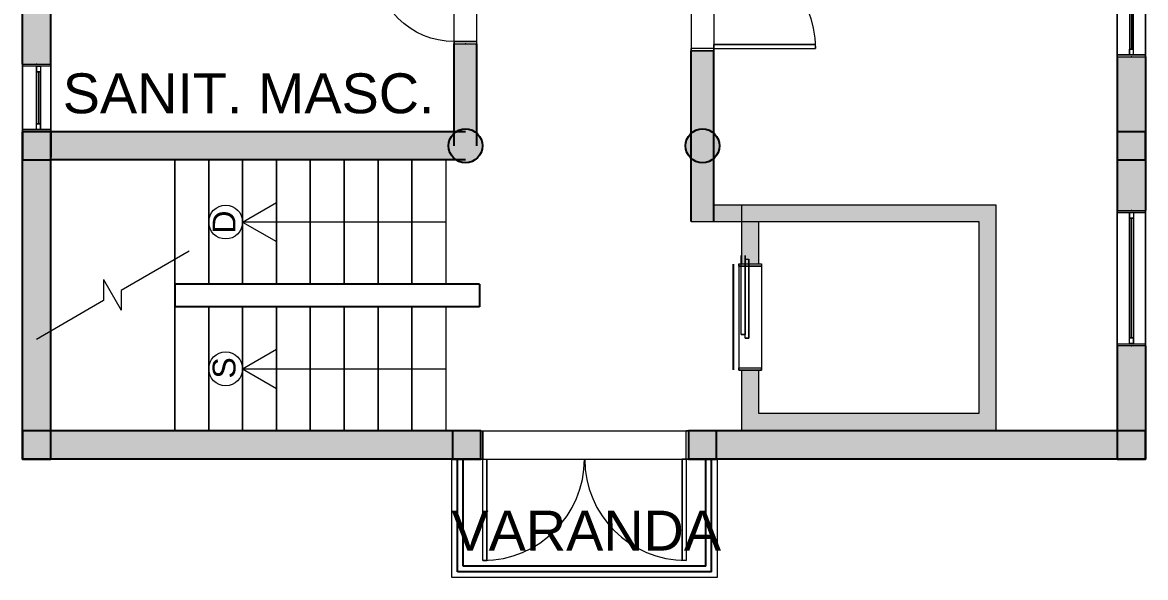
# Model space of a CAD drawing. Header units: metres. Extents: x 512 to 829, y -209 to 245.
# Drawn here: x 666.79 to 676.74, y -105.75 to -100.83 of the extents above; entities that cross this region are included whole.
import ezdxf

# ---------------------------------------------------------------- set-up
doc = ezdxf.new("R2010")
doc.units = ezdxf.units.M
doc.header["$LTSCALE"] = 0.508
doc.set_wipeout_variables(frame=1)
doc.header["$PDSIZE"] = -2
for name, color, linetype, lineweight in [('CONTORNO', 7, 'Continuous', 15), ('COVID-ADESIVO ELEVADOR', 90, 'Continuous', 5), ('None', 7, 'Continuous', 5), ('NãoImprimir', 7, 'Continuous', 5), ('Peitoris', 2, 'Continuous', 5), ('ROTADEF', 253, 'Continuous', 15), ('Telhado-Princ', 7, 'Continuous', 5), ('TEXTO', 7, 'Continuous', 15)]:
    doc.layers.add(name, color=color, linetype=linetype, lineweight=lineweight)
doc.styles.add('Arial', font='arial.ttf')

# ---------------------------------------------------------------- blocks, each defined once
blk = doc.blocks.new('Grupo-6155')
at = {"layer": 'None', "color": 7, "linetype": 'Continuous', "lineweight": 5}
for p, q in [((-0.37, 0.1), (-0.37, -0.1)), ((0.37, 0.1), (0.37, -0.1))]:
    blk.add_line(p, q, dxfattribs=at)
blk = doc.blocks.new('Grupo-6156')
at = {"color": 7, "linetype": 'Continuous', "lineweight": 5}
for points in [[(-0.37, 0.1), (-0.35, 0.1), (-0.35, -0.1), (-0.37, -0.1)], [(0.35, 0.1), (0.37, 0.1), (0.37, -0.1), (0.35, -0.1)]]:
    blk.add_wipeout(points, dxfattribs=at).dxf.layer = 'None'
at = {"layer": 'None', "color": 7, "linetype": 'Continuous', "lineweight": 5}
for points in [[(-0.37, 0.1), (-0.35, 0.1), (-0.35, -0.1), (-0.37, -0.1)], [(0.35, 0.1), (0.37, 0.1), (0.37, -0.1), (0.35, -0.1)]]:
    blk.add_lwpolyline(points, close=True, dxfattribs=at)
blk = doc.blocks.new('Grupo-6157')
at = {"layer": 'None', "color": 7}
blk.add_blockref('Grupo-6155', (0, 0), dxfattribs=at)
blk.add_blockref('Grupo-6156', (0, 0), dxfattribs=at)
at = {"layer": 'None', "color": 7, "linetype": 'Continuous', "lineweight": 5}
for p, q in [((-0.37, 0.1), (-0.35, 0.1)), ((-0.35, 0.1), (-0.35, -0.1)), ((0.37, 0.1), (0.35, 0.1)), ((0.35, 0.1), (0.35, -0.1)), ((-0.37, -0.1), (-0.35, -0.1)), ((0.37, -0.1), (0.35, -0.1))]:
    blk.add_line(p, q, dxfattribs=at)
blk = doc.blocks.new('Grupo-6158')
at = {"layer": 'None', "color": 7, "linetype": 'Continuous', "lineweight": 5}
blk.add_arc((-0.35, 0.1), 0.7, 0, 90, dxfattribs=at)
blk = doc.blocks.new('Grupo-6159')
at = {"color": 7, "linetype": 'Continuous', "lineweight": 5}
blk.add_wipeout([(-0.35, 0.1), (-0.35, 0.8), (-0.315, 0.8), (-0.315, 0.1)], dxfattribs=at).dxf.layer = 'None'
at = {"layer": 'None', "color": 7, "linetype": 'Continuous', "lineweight": 5}
blk.add_lwpolyline([(-0.35, 0.1), (-0.35, 0.8), (-0.315, 0.8), (-0.315, 0.1)], close=True, dxfattribs=at)
blk = doc.blocks.new('Grupo-6160')
at = {"layer": 'None', "color": 7}
blk.add_blockref('Grupo-6159', (0, 0), dxfattribs=at)
at = {"layer": 'None', "color": 7, "linetype": 'Continuous', "lineweight": 5}
for p, q in [((-0.35, 0.1), (-0.35, 0.8)), ((-0.35, 0.8), (-0.315, 0.8)), ((-0.315, 0.1), (-0.315, 0.8)), ((-0.35, 0.1), (-0.315, 0.1))]:
    blk.add_line(p, q, dxfattribs=at)
blk = doc.blocks.new('Grupo-6161')
at = {"layer": 'Peitoris', "color": 7}
blk.add_blockref('Grupo-6160', (0, 0), dxfattribs=at)
blk = doc.blocks.new('Grupo-6162')
at = {"layer": 'None', "color": 7, "linetype": 'Continuous', "lineweight": 5}
for p, q in [((0.37, 0.1), (-0.37, 0.1)), ((0.37, -0.1), (-0.37, -0.1))]:
    blk.add_line(p, q, dxfattribs=at)
blk = doc.blocks.new('Door (2D)-243')
at = {"layer": 'None', "color": 7}
blk.add_blockref('Grupo-6157', (0, 0), dxfattribs=at)
at = {"layer": 'NãoImprimir', "color": 7, "linetype": 'Continuous', "lineweight": 5}
for p in [(-0.37, 0), (0.37, 0)]:
    blk.add_point(p, dxfattribs=at)
at = {"layer": 'Peitoris', "color": 7}
blk.add_blockref('Grupo-6158', (0, 0), dxfattribs=at)
at = {"layer": 'None', "color": 7}
blk.add_blockref('Grupo-6161', (0, 0), dxfattribs=at)
at = {"layer": 'Telhado-Princ', "color": 7}
blk.add_blockref('Grupo-6162', (0, 0), dxfattribs=at)
blk = doc.blocks.new('Grupo-6187')
at = {"layer": 'None', "color": 7, "linetype": 'Continuous', "lineweight": 5}
for points in [[(-0.3, 0.125), (-0.28095, 0.125), (-0.28095, -0.125), (-0.3, -0.125)], [(0.28095, 0.125), (0.3, 0.125), (0.3, -0.125), (0.28095, -0.125)]]:
    blk.add_lwpolyline(points, close=True, dxfattribs=at)
blk = doc.blocks.new('Grupo-6188')
at = {"layer": 'None', "color": 7, "linetype": 'Continuous', "lineweight": 5}
for p, q in [((-0.3, 0.125), (-0.28095, 0.125)), ((-0.28095, 0.125), (-0.28095, -0.125)), ((0.3, 0.125), (0.28095, 0.125)), ((0.28095, 0.125), (0.28095, -0.125)), ((-0.3, -0.125), (-0.28095, -0.125)), ((0.3, -0.125), (0.28095, -0.125))]:
    blk.add_line(p, q, dxfattribs=at)
at = {"layer": 'None', "color": 7}
blk.add_blockref('Grupo-6187', (0, 0), dxfattribs=at)
blk = doc.blocks.new('Grupo-6189')
at = {"layer": 'None', "color": 7, "linetype": 'Continuous', "lineweight": 5}
for p, q in [((-0.28095, 0.034925), (-0.28095, 0)), ((0.28095, 0.034925), (0.28095, 0))]:
    blk.add_line(p, q, dxfattribs=at)
blk = doc.blocks.new('Grupo-6190')
at = {"layer": 'None', "color": 7, "linetype": 'Continuous', "lineweight": 5}
for points in [[(-0.28095, 0.034925), (-0.23015, 0.034925), (-0.23015, 0), (-0.28095, 0)], [(0.23015, 0.034925), (0.28095, 0.034925), (0.28095, 0), (0.23015, 0)]]:
    blk.add_lwpolyline(points, close=True, dxfattribs=at)
blk = doc.blocks.new('Grupo-6191')
at = {"layer": 'None', "color": 7, "linetype": 'Continuous', "lineweight": 5}
for p, q in [((-0.28095, 0.034925), (-0.23015, 0.034925)), ((-0.28095, 0), (-0.23015, 0)), ((-0.23015, 0.034925), (-0.23015, 0)), ((0.28095, 0.034925), (0.23015, 0.034925)), ((0.23015, 0.034925), (0.23015, 0)), ((0.28095, 0), (0.23015, 0))]:
    blk.add_line(p, q, dxfattribs=at)
blk.add_lwpolyline([(-0.23015, 0.034925), (0.23015, 0.034925), (0.23015, 0), (-0.23015, 0)], close=True, dxfattribs=at)
at = {"layer": 'None', "color": 7}
for name in ['Grupo-6189', 'Grupo-6190']:
    blk.add_blockref(name, (0, 0), dxfattribs=at)
blk = doc.blocks.new('Grupo-6193')
at = {"layer": 'None', "color": 7, "linetype": 'Continuous', "lineweight": 25}
for p, q in [((-0.2301, 0.0181), (0.2301, 0.0181)), ((-0.2301, 0.0168), (0.2301, 0.0168))]:
    blk.add_line(p, q, dxfattribs=at)
blk = doc.blocks.new('Grupo-6194')
at = {"layer": 'None', "color": 7, "linetype": 'Continuous', "lineweight": 20}
for p, q in [((0.3, 0.125), (-0.3, 0.125)), ((0.3, -0.125), (-0.3, -0.125))]:
    blk.add_line(p, q, dxfattribs=at)
blk = doc.blocks.new('Window (2D)-488')
at = {"color": 7, "linetype": 'Continuous', "lineweight": 5}
blk.add_wipeout([(-0.3, 0.125), (0.3, 0.125), (0.3, -0.125), (-0.3, -0.125)], dxfattribs=at).dxf.layer = 'None'
at = {"layer": 'None', "color": 7, "linetype": 'Continuous', "lineweight": 5}
for p, q in [((-0.3, 0.125), (0.3, 0.125)), ((-0.3, -0.125), (0.3, -0.125))]:
    blk.add_line(p, q, dxfattribs=at)
at = {"layer": 'NãoImprimir', "linetype": 'Continuous'}
for p in [(-0.3, 0), (0.3, 0)]:
    blk.add_point(p, dxfattribs=at)
at = {"layer": 'None', "color": 7}
blk.add_blockref('Grupo-6188', (0, 0), dxfattribs=at)
at = {"layer": 'Peitoris'}
for name in ['Grupo-6191', 'Grupo-6193']:
    blk.add_blockref(name, (0, 0), dxfattribs=at)
at = {"layer": 'Telhado-Princ'}
blk.add_blockref('Grupo-6194', (0, 0), dxfattribs=at)
blk = doc.blocks.new('Grupo-6283')
at = {"layer": 'None', "color": 7, "linetype": 'Continuous', "lineweight": 5}
for p, q in [((-0.92, 0.125), (-0.92, -0.125)), ((0.92, 0.125), (0.92, -0.125))]:
    blk.add_line(p, q, dxfattribs=at)
blk = doc.blocks.new('Grupo-6284')
at = {"layer": 'None', "color": 7, "linetype": 'Continuous', "lineweight": 5}
for points in [[(-0.92, 0.125), (-0.9, 0.125), (-0.9, -0.125), (-0.92, -0.125)], [(0.9, 0.125), (0.92, 0.125), (0.92, -0.125), (0.9, -0.125)]]:
    blk.add_lwpolyline(points, close=True, dxfattribs=at)
blk = doc.blocks.new('Grupo-6285')
at = {"layer": 'None', "color": 7, "linetype": 'Continuous', "lineweight": 5}
for p, q in [((-0.92, 0.125), (-0.9, 0.125)), ((-0.9, 0.125), (-0.9, -0.125)), ((0.92, 0.125), (0.9, 0.125)), ((0.9, 0.125), (0.9, -0.125)), ((-0.92, -0.125), (-0.9, -0.125)), ((0.92, -0.125), (0.9, -0.125))]:
    blk.add_line(p, q, dxfattribs=at)
at = {"layer": 'None', "color": 7}
for name in ['Grupo-6283', 'Grupo-6284']:
    blk.add_blockref(name, (0, 0), dxfattribs=at)
blk = doc.blocks.new('Grupo-6286')
at = {"layer": 'None', "color": 7, "linetype": 'Continuous', "lineweight": 5}
blk.add_arc((-0.9, 0.125), 0.8988, 0, 90, dxfattribs=at)
blk = doc.blocks.new('Grupo-6287')
at = {"layer": 'None', "color": 7, "linetype": 'Continuous', "lineweight": 5}
blk.add_lwpolyline([(-0.9, 0.125), (-0.9, 1.02375), (-0.865, 1.02375), (-0.865, 0.125)], close=True, dxfattribs=at)
blk = doc.blocks.new('Grupo-6288')
at = {"layer": 'None', "color": 7, "linetype": 'Continuous', "lineweight": 5}
for p, q in [((-0.9, 0.125), (-0.9, 1.02375)), ((-0.9, 1.02375), (-0.865, 1.02375)), ((-0.865, 0.125), (-0.865, 1.02375)), ((-0.9, 0.125), (-0.865, 0.125))]:
    blk.add_line(p, q, dxfattribs=at)
at = {"layer": 'None', "color": 7}
blk.add_blockref('Grupo-6287', (0, 0), dxfattribs=at)
blk = doc.blocks.new('Grupo-6289')
at = {"layer": 'Peitoris', "color": 7}
blk.add_blockref('Grupo-6288', (0, 0), dxfattribs=at)
blk = doc.blocks.new('Grupo-6290')
at = {"layer": 'None', "color": 7, "linetype": 'Continuous', "lineweight": 5}
blk.add_arc((0.9, 0.125), 0.8988, 90, 180, dxfattribs=at)
blk = doc.blocks.new('Grupo-6291')
at = {"layer": 'None', "color": 7, "linetype": 'Continuous', "lineweight": 5}
blk.add_lwpolyline([(0.9, 1.02375), (0.9, 0.125), (0.865, 0.125), (0.865, 1.02375)], close=True, dxfattribs=at)
blk = doc.blocks.new('Grupo-6292')
at = {"layer": 'None', "color": 7, "linetype": 'Continuous', "lineweight": 5}
for p, q in [((0.865, 1.02375), (0.865, 0.125)), ((0.9, 1.02375), (0.865, 1.02375)), ((0.9, 1.02375), (0.9, 0.125)), ((0.9, 0.125), (0.865, 0.125))]:
    blk.add_line(p, q, dxfattribs=at)
at = {"layer": 'None', "color": 7}
blk.add_blockref('Grupo-6291', (0, 0), dxfattribs=at)
blk = doc.blocks.new('Grupo-6293')
at = {"layer": 'Peitoris', "color": 7}
blk.add_blockref('Grupo-6292', (0, 0), dxfattribs=at)
blk = doc.blocks.new('Grupo-6294')
at = {"layer": 'None', "color": 7, "linetype": 'Continuous', "lineweight": 5}
for p, q in [((0.92, 0.125), (-0.92, 0.125)), ((0.92, -0.125), (-0.92, -0.125))]:
    blk.add_line(p, q, dxfattribs=at)
blk = doc.blocks.new('Door (2D)-246')
at = {"layer": 'NãoImprimir', "color": 7, "linetype": 'Continuous', "lineweight": 5}
for p in [(-0.92, 0), (0.92, 0)]:
    blk.add_point(p, dxfattribs=at)
at = {"layer": 'None', "color": 7}
for name in ['Grupo-6289', 'Grupo-6293', 'Grupo-6285']:
    blk.add_blockref(name, (0, 0), dxfattribs=at)
at = {"layer": 'Peitoris', "color": 7}
for name in ['Grupo-6286', 'Grupo-6290']:
    blk.add_blockref(name, (0, 0), dxfattribs=at)
at = {"layer": 'Telhado-Princ', "color": 7}
blk.add_blockref('Grupo-6294', (0, 0), dxfattribs=at)
blk = doc.blocks.new('Grupo-6367')
at = {"layer": 'None', "color": 7, "linetype": 'Continuous', "lineweight": 5}
for points in [[(-0.6, 0.125), (-0.58095, 0.125), (-0.58095, -0.125), (-0.6, -0.125)], [(0.58095, 0.125), (0.6, 0.125), (0.6, -0.125), (0.58095, -0.125)]]:
    blk.add_lwpolyline(points, close=True, dxfattribs=at)
blk = doc.blocks.new('Grupo-6368')
at = {"layer": 'None', "color": 7, "linetype": 'Continuous', "lineweight": 5}
for p, q in [((-0.6, 0.125), (-0.58095, 0.125)), ((-0.58095, 0.125), (-0.58095, -0.125)), ((0.6, 0.125), (0.58095, 0.125)), ((0.58095, 0.125), (0.58095, -0.125)), ((-0.6, -0.125), (-0.58095, -0.125)), ((0.6, -0.125), (0.58095, -0.125))]:
    blk.add_line(p, q, dxfattribs=at)
at = {"layer": 'None', "color": 7}
blk.add_blockref('Grupo-6367', (0, 0), dxfattribs=at)
blk = doc.blocks.new('Grupo-6369')
at = {"layer": 'None', "color": 7, "linetype": 'Continuous', "lineweight": 5}
for p, q in [((-0.5809, 0.0175), (-0.5809, -0.0175)), ((0.5809, 0.0175), (0.5809, -0.0175))]:
    blk.add_line(p, q, dxfattribs=at)
blk = doc.blocks.new('Grupo-6370')
at = {"layer": 'None', "color": 7, "linetype": 'Continuous', "lineweight": 5}
for points in [[(-0.5809, 0.0175), (-0.5302, 0.0175), (-0.5302, -0.0175), (-0.5809, -0.0175)], [(0.5302, 0.0175), (0.5809, 0.0175), (0.5809, -0.0175), (0.5302, -0.0175)]]:
    blk.add_lwpolyline(points, close=True, dxfattribs=at)
blk = doc.blocks.new('Grupo-6371')
at = {"layer": 'None', "color": 7, "linetype": 'Continuous', "lineweight": 5}
for p, q in [((-0.5809, 0.0175), (-0.5302, 0.0175)), ((-0.5302, 0.0175), (-0.5302, -0.0175)), ((0.5809, 0.0175), (0.5302, 0.0175)), ((0.5302, 0.0175), (0.5302, -0.0175)), ((-0.5809, -0.0175), (-0.5302, -0.0175)), ((0.5809, -0.0175), (0.5302, -0.0175))]:
    blk.add_line(p, q, dxfattribs=at)
blk.add_lwpolyline([(-0.5302, 0.0175), (0.5302, 0.0175), (0.5302, -0.0175), (-0.5302, -0.0175)], close=True, dxfattribs=at)
at = {"layer": 'None', "color": 7}
for name in ['Grupo-6369', 'Grupo-6370']:
    blk.add_blockref(name, (0, 0), dxfattribs=at)
blk = doc.blocks.new('Grupo-6373')
at = {"layer": 'None', "color": 7, "linetype": 'Continuous', "lineweight": 25}
for p, q in [((-0.53015, 0.000635), (0.53015, 0.000635)), ((-0.53015, -0.000635), (0.53015, -0.000635))]:
    blk.add_line(p, q, dxfattribs=at)
blk = doc.blocks.new('Grupo-6374')
at = {"layer": 'None', "color": 7, "linetype": 'Continuous', "lineweight": 20}
for p, q in [((0.6, 0.125), (-0.6, 0.125)), ((0.6, -0.125), (-0.6, -0.125))]:
    blk.add_line(p, q, dxfattribs=at)
blk = doc.blocks.new('Window (2D)-509')
at = {"color": 7, "linetype": 'Continuous', "lineweight": 5}
blk.add_wipeout([(-0.6, 0.125), (0.6, 0.125), (0.6, -0.125), (-0.6, -0.125)], dxfattribs=at).dxf.layer = 'None'
at = {"layer": 'None', "color": 7, "linetype": 'Continuous', "lineweight": 5}
for p, q in [((-0.6, 0.125), (0.6, 0.125)), ((-0.6, -0.125), (0.6, -0.125))]:
    blk.add_line(p, q, dxfattribs=at)
at = {"layer": 'NãoImprimir', "linetype": 'Continuous'}
for p in [(-0.6, 0), (0.6, 0)]:
    blk.add_point(p, dxfattribs=at)
at = {"layer": 'None', "color": 7}
blk.add_blockref('Grupo-6368', (0, 0), dxfattribs=at)
at = {"layer": 'Peitoris'}
for name in ['Grupo-6371', 'Grupo-6373']:
    blk.add_blockref(name, (0, 0), dxfattribs=at)
at = {"layer": 'Telhado-Princ'}
blk.add_blockref('Grupo-6374', (0, 0), dxfattribs=at)
blk = doc.blocks.new('Grupo-6375')
at = {"layer": 'None', "color": 7, "linetype": 'Continuous', "lineweight": 5}
for points in [[(-0.6, 0.125), (-0.58095, 0.125), (-0.58095, -0.125), (-0.6, -0.125)], [(0.58095, 0.125), (0.6, 0.125), (0.6, -0.125), (0.58095, -0.125)]]:
    blk.add_lwpolyline(points, close=True, dxfattribs=at)
blk = doc.blocks.new('Grupo-6376')
at = {"layer": 'None', "color": 7, "linetype": 'Continuous', "lineweight": 5}
for p, q in [((-0.6, 0.125), (-0.58095, 0.125)), ((-0.58095, 0.125), (-0.58095, -0.125)), ((0.6, 0.125), (0.58095, 0.125)), ((0.58095, 0.125), (0.58095, -0.125)), ((-0.6, -0.125), (-0.58095, -0.125)), ((0.6, -0.125), (0.58095, -0.125))]:
    blk.add_line(p, q, dxfattribs=at)
at = {"layer": 'None', "color": 7}
blk.add_blockref('Grupo-6375', (0, 0), dxfattribs=at)
blk = doc.blocks.new('Grupo-6377')
at = {"layer": 'None', "color": 7, "linetype": 'Continuous', "lineweight": 5}
for p, q in [((-0.5809, 0.0175), (-0.5809, -0.0175)), ((0.5809, 0.0175), (0.5809, -0.0175))]:
    blk.add_line(p, q, dxfattribs=at)
blk = doc.blocks.new('Grupo-6378')
at = {"layer": 'None', "color": 7, "linetype": 'Continuous', "lineweight": 5}
for points in [[(-0.5809, 0.0175), (-0.5302, 0.0175), (-0.5302, -0.0175), (-0.5809, -0.0175)], [(0.5302, 0.0175), (0.5809, 0.0175), (0.5809, -0.0175), (0.5302, -0.0175)]]:
    blk.add_lwpolyline(points, close=True, dxfattribs=at)
blk = doc.blocks.new('Grupo-6379')
at = {"layer": 'None', "color": 7, "linetype": 'Continuous', "lineweight": 5}
for p, q in [((-0.5809, 0.0175), (-0.5302, 0.0175)), ((-0.5302, 0.0175), (-0.5302, -0.0175)), ((0.5809, 0.0175), (0.5302, 0.0175)), ((0.5302, 0.0175), (0.5302, -0.0175)), ((-0.5809, -0.0175), (-0.5302, -0.0175)), ((0.5809, -0.0175), (0.5302, -0.0175))]:
    blk.add_line(p, q, dxfattribs=at)
blk.add_lwpolyline([(-0.5302, 0.0175), (0.5302, 0.0175), (0.5302, -0.0175), (-0.5302, -0.0175)], close=True, dxfattribs=at)
at = {"layer": 'None', "color": 7}
for name in ['Grupo-6377', 'Grupo-6378']:
    blk.add_blockref(name, (0, 0), dxfattribs=at)
blk = doc.blocks.new('Grupo-6381')
at = {"layer": 'None', "color": 7, "linetype": 'Continuous', "lineweight": 25}
for p, q in [((-0.53015, 0.000635), (0.53015, 0.000635)), ((-0.53015, -0.000635), (0.53015, -0.000635))]:
    blk.add_line(p, q, dxfattribs=at)
blk = doc.blocks.new('Grupo-6382')
at = {"layer": 'None', "color": 7, "linetype": 'Continuous', "lineweight": 20}
for p, q in [((0.6, 0.125), (-0.6, 0.125)), ((0.6, -0.125), (-0.6, -0.125))]:
    blk.add_line(p, q, dxfattribs=at)
blk = doc.blocks.new('Window (2D)-510')
at = {"color": 7, "linetype": 'Continuous', "lineweight": 5}
blk.add_wipeout([(-0.6, 0.125), (0.6, 0.125), (0.6, -0.125), (-0.6, -0.125)], dxfattribs=at).dxf.layer = 'None'
at = {"layer": 'None', "color": 7, "linetype": 'Continuous', "lineweight": 5}
for p, q in [((-0.6, 0.125), (0.6, 0.125)), ((-0.6, -0.125), (0.6, -0.125))]:
    blk.add_line(p, q, dxfattribs=at)
at = {"layer": 'NãoImprimir', "linetype": 'Continuous'}
for p in [(-0.6, 0), (0.6, 0)]:
    blk.add_point(p, dxfattribs=at)
at = {"layer": 'None', "color": 7}
blk.add_blockref('Grupo-6376', (0, 0), dxfattribs=at)
at = {"layer": 'Peitoris'}
for name in ['Grupo-6379', 'Grupo-6381']:
    blk.add_blockref(name, (0, 0), dxfattribs=at)
at = {"layer": 'Telhado-Princ'}
blk.add_blockref('Grupo-6382', (0, 0), dxfattribs=at)
blk = doc.blocks.new('Grupo-6391')
at = {"layer": 'None', "color": 7, "linetype": 'Continuous', "lineweight": 5}
for p, q in [((-43.7479, -4.2221), (-44.3501, -4.5698)), ((-44.506, -4.4731), (-44.3501, -4.7431)), ((-44.506, -4.4731), (-44.506, -4.6598)), ((-44.3501, -4.5698), (-44.3501, -4.7431)), ((-44.506, -4.6598), (-45.1001, -5.0028))]:
    blk.add_line(p, q, dxfattribs=at)
blk = doc.blocks.new('Grupo-6392')
at = {"layer": 'None', "linetype": 'Continuous', "lineweight": 0}
for points in [[(-45.2251, -5.8131), (-45.2251, -6.0631), (-44.9751, -6.0631), (-44.9751, -5.8131)], [(-41.4151, -5.8131), (-41.4151, -6.0631), (-41.1651, -6.0631), (-41.1651, -5.8131)], [(-39.3251, -5.8131), (-39.3251, -6.0631), (-39.0751, -6.0631), (-39.0751, -5.8131)], [(-35.5251, -5.8131), (-35.5251, -6.0631), (-35.2751, -6.0631), (-35.2751, -5.8131)]]:
    blk.add_hatch(color=255, dxfattribs=at).paths.add_polyline_path(points)
at = {"layer": 'None', "color": 7, "linetype": 'Continuous', "lineweight": 25}
for points in [[(-45.2251, -5.8131), (-45.2251, -6.0631), (-44.9751, -6.0631), (-44.9751, -5.8131)], [(-41.4151, -5.8131), (-41.4151, -6.0631), (-41.1651, -6.0631), (-41.1651, -5.8131)], [(-39.3251, -5.8131), (-39.3251, -6.0631), (-39.0751, -6.0631), (-39.0751, -5.8131)], [(-35.5251, -5.8131), (-35.5251, -6.0631), (-35.2751, -6.0631), (-35.2751, -5.8131)]]:
    blk.add_lwpolyline(points, close=True, dxfattribs=at)
blk = doc.blocks.new('Grupo-6393')
at = {"layer": 'None', "linetype": 'Continuous', "lineweight": 0}
for points in [[(-45.2251, -3.1631), (-45.2251, -3.4131), (-44.9751, -3.4131), (-44.9751, -3.1631)], [(-35.5251, -3.1631), (-35.5251, -3.4131), (-35.2751, -3.4131), (-35.2751, -3.1631)]]:
    blk.add_hatch(color=255, dxfattribs=at).paths.add_polyline_path(points)
h = blk.add_hatch(color=255, dxfattribs=at)
edge = h.paths.add_edge_path()
edge.add_arc((-41.3001, -3.2881), 0.15, 0, 360, ccw=False)
h = blk.add_hatch(color=255, dxfattribs=at)
edge = h.paths.add_edge_path()
edge.add_arc((-39.2001, -3.2881), 0.15, 0, 360, ccw=False)
at = {"layer": 'None', "color": 7, "linetype": 'Continuous', "lineweight": 25}
for points in [[(-45.2251, -3.1631), (-45.2251, -3.4131), (-44.9751, -3.4131), (-44.9751, -3.1631)], [(-35.5251, -3.1631), (-35.5251, -3.4131), (-35.2751, -3.4131), (-35.2751, -3.1631)]]:
    blk.add_lwpolyline(points, close=True, dxfattribs=at)
for centre in [(-41.3001, -3.2881), (-39.2001, -3.2881)]:
    blk.add_circle(centre, 0.15, dxfattribs=at)
blk = doc.blocks.new('Grupo-6404')
at = {"layer": 'None', "color": 7}
for name in ['Grupo-6393', 'Grupo-6392']:
    blk.add_blockref(name, (0, 0), dxfattribs=at)
blk = doc.blocks.new('Grupo-6139')
at = {"layer": 'None', "color": 7, "linetype": 'Continuous', "lineweight": 5}
for p, q in [((-0.47, 0.1), (-0.47, -0.1)), ((0.47, 0.1), (0.47, -0.1))]:
    blk.add_line(p, q, dxfattribs=at)
blk = doc.blocks.new('Grupo-6140')
at = {"layer": 'None', "color": 7, "linetype": 'Continuous', "lineweight": 5}
for points in [[(-0.47, 0.1), (-0.45, 0.1), (-0.45, -0.1), (-0.47, -0.1)], [(0.45, 0.1), (0.47, 0.1), (0.47, -0.1), (0.45, -0.1)]]:
    blk.add_lwpolyline(points, close=True, dxfattribs=at)
blk = doc.blocks.new('Grupo-6141')
at = {"layer": 'None', "color": 7, "linetype": 'Continuous', "lineweight": 5}
for p, q in [((-0.47, 0.1), (-0.45, 0.1)), ((-0.45, 0.1), (-0.45, -0.1)), ((0.47, 0.1), (0.45, 0.1)), ((0.45, 0.1), (0.45, -0.1)), ((-0.47, -0.1), (-0.45, -0.1)), ((0.47, -0.1), (0.45, -0.1))]:
    blk.add_line(p, q, dxfattribs=at)
at = {"layer": 'None', "color": 7}
for name in ['Grupo-6139', 'Grupo-6140']:
    blk.add_blockref(name, (0, 0), dxfattribs=at)
blk = doc.blocks.new('Grupo-6142')
at = {"layer": 'None', "color": 7, "linetype": 'Continuous', "lineweight": 5}
blk.add_arc((-0.45, 0.1), 0.9, 0, 90, dxfattribs=at)
blk = doc.blocks.new('Grupo-6143')
at = {"layer": 'None', "color": 7, "linetype": 'Continuous', "lineweight": 5}
blk.add_lwpolyline([(-0.45, 0.1), (-0.45, 1), (-0.415, 1), (-0.415, 0.1)], close=True, dxfattribs=at)
blk = doc.blocks.new('Grupo-6144')
at = {"layer": 'None', "color": 7, "linetype": 'Continuous', "lineweight": 5}
for p, q in [((-0.45, 0.1), (-0.45, 1)), ((-0.45, 1), (-0.415, 1)), ((-0.415, 0.1), (-0.415, 1)), ((-0.45, 0.1), (-0.415, 0.1))]:
    blk.add_line(p, q, dxfattribs=at)
at = {"layer": 'None', "color": 7}
blk.add_blockref('Grupo-6143', (0, 0), dxfattribs=at)
blk = doc.blocks.new('Grupo-6145')
at = {"layer": 'Peitoris', "color": 7}
blk.add_blockref('Grupo-6144', (0, 0), dxfattribs=at)
blk = doc.blocks.new('Grupo-6146')
at = {"layer": 'None', "color": 7, "linetype": 'Continuous', "lineweight": 5}
for p, q in [((0.47, 0.1), (-0.47, 0.1)), ((0.47, -0.1), (-0.47, -0.1))]:
    blk.add_line(p, q, dxfattribs=at)
blk = doc.blocks.new('Door (2D)-241')
at = {"layer": 'NãoImprimir', "color": 7, "linetype": 'Continuous', "lineweight": 5}
for p in [(-0.47, 0), (0.47, 0)]:
    blk.add_point(p, dxfattribs=at)
at = {"layer": 'None', "color": 7}
for name in ['Grupo-6145', 'Grupo-6141']:
    blk.add_blockref(name, (0, 0), dxfattribs=at)
at = {"layer": 'Peitoris', "color": 7}
blk.add_blockref('Grupo-6142', (0, 0), dxfattribs=at)
at = {"layer": 'Telhado-Princ', "color": 7}
blk.add_blockref('Grupo-6146', (0, 0), dxfattribs=at)
blk = doc.blocks.new('Grupo-740')
at = {"layer": 'CONTORNO', "color": 7, "linetype": 'Continuous', "lineweight": 9}
for p, q in [((-0.47, 0.1), (-0.47, -0.1)), ((0.47, 0.1), (0.47, -0.1)), ((-0.47, -0.1), (-0.45, -0.1)), ((0.47, -0.1), (0.45, -0.1))]:
    blk.add_line(p, q, dxfattribs=at)
blk = doc.blocks.new('Grupo-741')
at = {"layer": 'CONTORNO', "color": 7, "linetype": 'Continuous', "lineweight": 5}
for points in [[(-0.47, 0.1), (-0.45, 0.1), (-0.45, -0.1), (-0.47, -0.1)], [(0.45, 0.1), (0.47, 0.1), (0.47, -0.1), (0.45, -0.1)]]:
    blk.add_lwpolyline(points, close=True, dxfattribs=at)
blk = doc.blocks.new('Grupo-742')
at = {"layer": 'CONTORNO', "color": 7, "linetype": 'Continuous', "lineweight": 5}
for p, q in [((-0.47, 0.1), (-0.45, 0.1)), ((-0.45, 0.1), (-0.45, -0.1)), ((0.47, 0.1), (0.45, 0.1)), ((0.45, 0.1), (0.45, -0.1))]:
    blk.add_line(p, q, dxfattribs=at)
at = {"layer": 'CONTORNO', "color": 7}
for name in ['Grupo-740', 'Grupo-741']:
    blk.add_blockref(name, (0, 0), dxfattribs=at)
blk = doc.blocks.new('Grupo-750')
at = {"layer": 'CONTORNO', "color": 7, "linetype": 'Continuous', "lineweight": 9}
for p, q in [((0.47, 0.1), (-0.47, 0.1)), ((0.47, -0.1), (-0.47, -0.1))]:
    blk.add_line(p, q, dxfattribs=at)

msp = doc.modelspace()

# ---------------------------------------------------------------- linework, layer by layer
at = {"layer": 'COVID-ADESIVO ELEVADOR', "const_width": 0.02, "flags": 128}
msp.add_lwpolyline([(673.0868, -102.9716), (673.0868, -103.9116)], dxfattribs=at)
at = {"layer": 'None', "color": 7, "linetype": 'Continuous', "lineweight": 25}
for p, q in [((666.7889, -101.2), (666.7889, -100.46)), ((670.8139, -101.925), (670.8139, -101.0212)), ((672.7139, -102.5966), (672.7139, -101.0834)), ((672.9139, -102.5966), (672.9139, -101.0834)), ((676.4889, -101.1368), (676.4889, -102.4968)), ((676.7389, -101.1368), (676.7389, -102.4968)), ((666.7889, -104.7), (666.7889, -101.8)), ((667.0389, -104.45), (667.0389, -102.05)), ((670.7139, -102.05), (667.0389, -102.05)), ((668.1389, -103.15), (668.1389, -103.35)), ((670.8389, -103.15), (668.1389, -103.15)), ((670.8389, -103.15), (670.8389, -103.35)), ((670.8389, -103.35), (668.1389, -103.35)), ((676.4889, -103.6968), (676.4889, -104.45)), ((676.7389, -103.6968), (676.7389, -104.7)), ((670.8489, -104.45), (667.0389, -104.45)), ((676.4889, -104.45), (672.9389, -104.45)), ((670.8489, -104.7), (666.7889, -104.7)), ((670.6439, -105.7), (670.6439, -104.7)), ((670.6939, -105.65), (670.6939, -104.7)), ((676.7389, -104.7), (672.6889, -104.7)), ((672.8439, -105.65), (672.8439, -104.7)), ((672.8939, -105.7), (672.8939, -104.7)), ((672.8439, -105.65), (670.6939, -105.65)), ((672.8939, -105.7), (670.6439, -105.7))]:
    msp.add_line(p, q, dxfattribs=at)
at = {"layer": 'None', "linetype": 'Continuous', "lineweight": 0}
msp.add_line((672.9139, -101.0834), (672.7139, -101.0834), dxfattribs=at)
at = {"layer": 'None', "color": 7, "linetype": 'Continuous', "lineweight": 5}
for p, q in [((668.7389, -102.6003), (669.0389, -102.4271)), ((670.5389, -102.6), (668.7389, -102.6)), ((668.7389, -102.6003), (669.0389, -102.7735)), ((668.7389, -103.9008), (669.0389, -103.7276)), ((668.7374, -103.9), (670.5389, -103.9)), ((668.7389, -103.9008), (669.0389, -104.074))]:
    msp.add_line(p, q, dxfattribs=at)
for points in [[(667.0389, -102.05), (668.1389, -102.05), (668.1389, -104.45), (667.0389, -104.45)], [(668.1389, -102.05), (668.4389, -102.05), (668.4389, -103.15), (668.1389, -103.15)], [(668.4389, -102.05), (668.7389, -102.05), (668.7389, -103.15), (668.4389, -103.15)], [(668.7389, -102.05), (669.0389, -102.05), (669.0389, -103.15), (668.7389, -103.15)], [(669.0389, -102.05), (669.3389, -102.05), (669.3389, -103.15), (669.0389, -103.15)], [(669.3389, -102.05), (669.6389, -102.05), (669.6389, -103.15), (669.3389, -103.15)], [(669.6389, -102.05), (669.9389, -102.05), (669.9389, -103.15), (669.6389, -103.15)], [(669.9389, -102.05), (670.2389, -102.05), (670.2389, -103.15), (669.9389, -103.15)], [(670.2389, -102.05), (670.5389, -102.05), (670.5389, -103.15), (670.2389, -103.15)], [(668.1389, -103.35), (668.4389, -103.35), (668.4389, -104.45), (668.1389, -104.45)], [(668.4389, -103.35), (668.7389, -103.35), (668.7389, -104.45), (668.4389, -104.45)], [(668.7389, -103.35), (669.0389, -103.35), (669.0389, -104.45), (668.7389, -104.45)], [(669.0389, -103.35), (669.3389, -103.35), (669.3389, -104.45), (669.0389, -104.45)], [(669.3389, -103.35), (669.6389, -103.35), (669.6389, -104.45), (669.3389, -104.45)], [(669.6389, -103.35), (669.9389, -103.35), (669.9389, -104.45), (669.6389, -104.45)], [(669.9389, -103.35), (670.2389, -103.35), (670.2389, -104.45), (669.9389, -104.45)], [(670.2389, -103.35), (670.5389, -103.35), (670.5389, -104.45), (670.2389, -104.45)], [(670.5939, -104.7), (672.9439, -104.7), (672.9439, -105.75), (670.5939, -105.75)]]:
    msp.add_lwpolyline(points, close=True, dxfattribs=at)
for centre in [(668.5889, -102.6003), (668.5889, -103.9008)]:
    msp.add_circle(centre, 0.15, dxfattribs=at)
at = {"layer": 'None', "color": 250, "linetype": 'Continuous'}
for points in [[(672.9139, -102.5966), (672.7139, -102.5966), (672.9139, -101.0834), (672.7139, -101.0834)], [(676.4889, -101.1368), (676.7389, -101.1368), (676.4889, -102.4968), (676.7389, -102.4968)], [(672.9139, -102.5966), (672.9139, -102.4466), (675.2618, -102.5966), (675.4118, -102.4466)], [(673.3118, -102.9716), (673.1618, -102.9716), (673.3118, -102.5966), (673.1618, -102.4466)], [(675.2618, -102.5966), (675.4118, -102.4466), (675.2618, -104.2966), (675.4118, -104.4466)], [(676.4889, -103.6968), (676.7389, -103.6968), (676.4889, -104.45), (676.7389, -104.7)], [(673.3118, -104.2966), (673.1618, -104.4466), (673.3118, -103.9116), (673.1618, -103.9116)], [(675.2618, -104.2966), (675.4118, -104.4466), (673.3118, -104.2966), (673.1618, -104.4466)], [(670.8489, -104.45), (670.8489, -104.7), (667.0389, -104.45), (666.7889, -104.7)], [(676.4889, -104.45), (676.7389, -104.7), (672.6889, -104.45), (672.6889, -104.7)]]:
    msp.add_solid(points, dxfattribs=at)
at = {"layer": 'ROTADEF', "color": 7, "linetype": 'Continuous', "lineweight": 5}
for p, q in [((672.9139, -102.4466), (675.4118, -102.4466)), ((673.1618, -102.9716), (673.1618, -102.4466)), ((675.4118, -102.4466), (675.4118, -104.4466)), ((672.7139, -102.5966), (675.2618, -102.5966)), ((673.3118, -102.9716), (673.3118, -102.5966)), ((675.2618, -102.5966), (675.2618, -104.2966)), ((673.1553, -103.5968), (673.1553, -102.896)), ((673.1553, -103.5968), (673.1553, -102.896)), ((673.1903, -102.896), (673.1903, -103.5968)), ((673.1903, -103.5968), (673.1903, -102.896)), ((673.1903, -103.629), (673.1903, -102.9282)), ((673.1903, -102.9282), (673.2253, -102.9282)), ((673.2253, -103.629), (673.2253, -102.9282)), ((673.1903, -103.5968), (673.1553, -103.5968)), ((673.1553, -103.5968), (673.1903, -103.5968)), ((673.1903, -103.629), (673.2253, -103.629)), ((673.1618, -104.4466), (673.1618, -103.9116)), ((673.3118, -104.2966), (673.3118, -103.9116)), ((675.2618, -104.2966), (673.3118, -104.2966)), ((675.4118, -104.4466), (673.1618, -104.4466))]:
    msp.add_line(p, q, dxfattribs=at)
msp.add_lwpolyline([(673.1903, -103.629), (673.1903, -102.9282), (673.2253, -102.9282), (673.2253, -103.629)], close=True, dxfattribs=at)

# ---------------------------------------------------------------- block references
at = {"layer": 'CONTORNO', "color": 7, "rotation": 90.00000000000001}
msp.add_blockref('Grupo-742', (673.2368, -103.4416), dxfattribs=at)
at = {"layer": 'None', "color": 7, "xscale": -1, "rotation": 270}
msp.add_blockref('Door (2D)-241', (672.8139, -100.6134), dxfattribs=at)
at = {"layer": 'None', "color": 7}
msp.add_blockref('Grupo-6391', (712.014, -98.6368), dxfattribs=at)
at = {"layer": 'None', "color": 7, "rotation": 180}
msp.add_blockref('Door (2D)-246', (671.7689, -104.575), dxfattribs=at)
at = {"layer": 'Telhado-Princ', "color": 7, "rotation": 90.00000000000001}
msp.add_blockref('Grupo-750', (673.2368, -103.4416), dxfattribs=at)

# ---------------------------------------------------------------- texts
at = {"layer": 'None', "color": 7, "char_height": 0.2021, "attachment_point": 1, "rotation": 90, "line_spacing_factor": 0.96736, "style": 'Arial'}
for s, insert in [('D', (668.474, -102.7019)), ('S', (668.474, -103.9868))]:
    msp.add_mtext(s, dxfattribs=dict(at, insert=insert))
at = {"layer": 'TEXTO', "color": 7, "insert": (671.7839, -105.1575), "char_height": 0.3537, "attachment_point": 2, "line_spacing_factor": 0.96736, "style": 'Arial'}
msp.add_mtext('VARANDA', dxfattribs=at)

# ---------------------------------------------------------------- wipeouts: each hides what was drawn before it
at = {"color": 7, "linetype": 'Continuous', "lineweight": 5}
msp.add_wipeout([(670.6139, -101.8), (670.6139, -99.375), (667.0389, -99.375), (667.0389, -101.8)], dxfattribs=at).dxf.layer = 'None'

# ---------------------------------------------------------------- next in the draw order: linework, layer by layer
at = {"layer": 'None', "color": 7, "linetype": 'Continuous', "lineweight": 25}
for p, q in [((667.0389, -101.2), (667.0389, -100.725)), ((670.6139, -101.925), (670.6139, -101.0212)), ((667.0389, -101.825), (667.0389, -101.8)), ((667.0389, -101.8), (667.0389, -102.025))]:
    msp.add_line(p, q, dxfattribs=at)
at = {"layer": 'None', "color": 250, "linetype": 'Continuous'}
for points in [[(667.0389, -101.2), (666.7889, -101.2), (667.0389, -100.46), (666.7889, -100.46)], [(670.8139, -101.925), (670.6139, -101.925), (670.8139, -101.0212), (670.6139, -101.0212)], [(667.0389, -104.45), (666.7889, -104.7), (667.0389, -101.8), (666.7889, -101.8)]]:
    msp.add_solid(points, dxfattribs=at)

# ---------------------------------------------------------------- next in the draw order: block references
at = {"layer": 'None', "color": 7, "xscale": -1, "rotation": 90}
msp.add_blockref('Window (2D)-509', (676.6139, -100.5368), dxfattribs=at)
at = {"layer": 'None', "color": 7, "rotation": 90}
msp.add_blockref('Window (2D)-510', (676.6139, -103.0968), dxfattribs=at)

# ---------------------------------------------------------------- next in the draw order: texts
at = {"layer": 'TEXTO', "color": 7, "insert": (668.7928, -101.2826), "char_height": 0.353696, "attachment_point": 2, "line_spacing_factor": 0.96736, "style": 'Arial'}
msp.add_mtext('SANIT. MASC.', dxfattribs=at)

# ---------------------------------------------------------------- next in the draw order: block references
at = {"layer": 'None', "color": 7, "xscale": -1, "rotation": 90}
msp.add_blockref('Door (2D)-243', (670.7139, -100.6512), dxfattribs=at)
at = {"layer": 'None', "color": 7, "rotation": 270}
msp.add_blockref('Window (2D)-488', (666.9139, -101.5), dxfattribs=at)

# ---------------------------------------------------------------- next in the draw order: linework, layer by layer
at = {"layer": 'None', "color": 7, "linetype": 'Continuous', "lineweight": 25}
msp.add_line((670.7139, -101.8), (667.0389, -101.8), dxfattribs=at)
at = {"layer": 'None', "color": 250, "linetype": 'Continuous'}
msp.add_solid([(670.7139, -101.8), (670.7139, -102.05), (667.0389, -101.8), (667.0389, -102.05)], dxfattribs=at)

# ---------------------------------------------------------------- next in the draw order: block references
at = {"layer": 'None', "color": 7}
msp.add_blockref('Grupo-6404', (712.014, -98.6368), dxfattribs=at)

doc.saveas('drawing.dxf')
